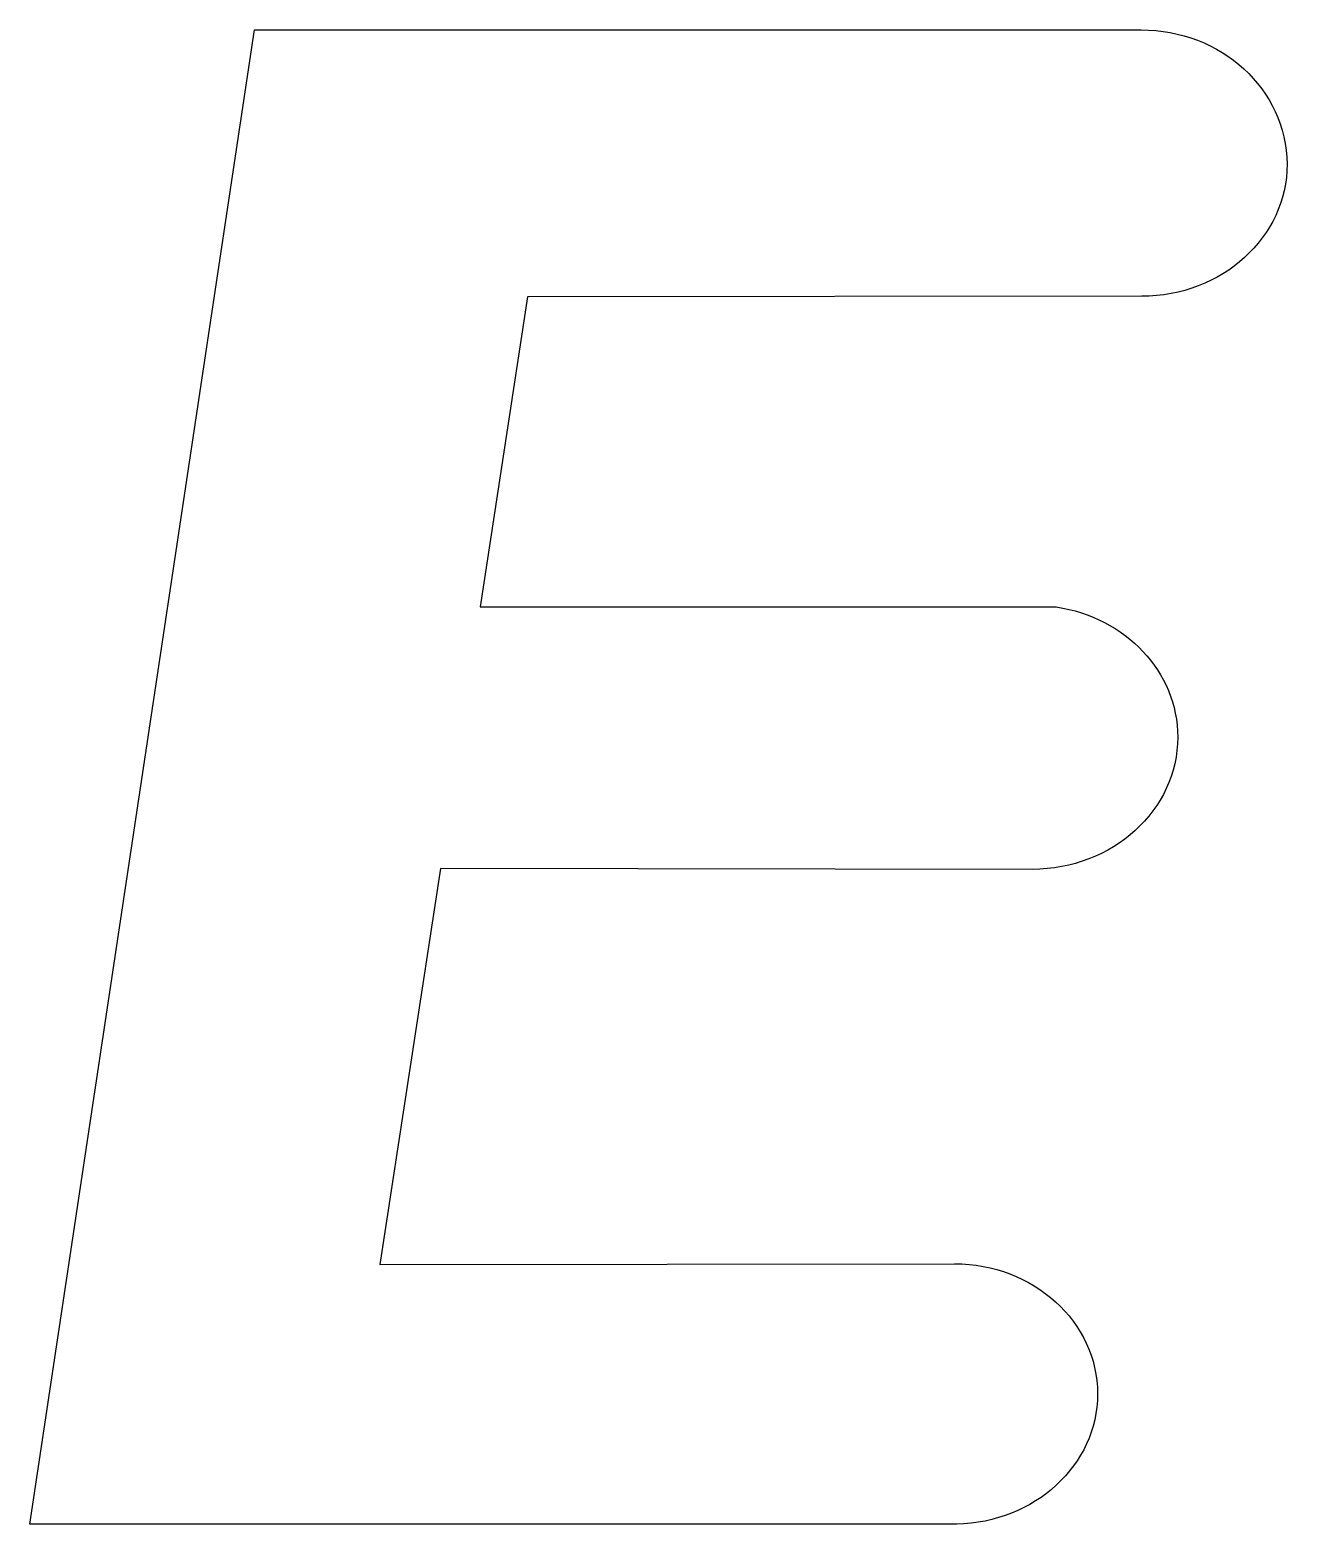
# Model space of a CAD drawing. Header units: millimetres. Extents: x 6 to 261, y -194 to -2.
# Drawn here: x 138.001 to 141.504, y -192.148 to -187.985 of the extents above; entities that cross this region are included whole.
import ezdxf

# ---------------------------------------------------------------- set-up
doc = ezdxf.new("R2010")
doc.units = ezdxf.units.MM
doc.layers.add('BLUETHIRTYONE', color=171, linetype='CONTINUOUS')
doc.layers.add('RED', color=14, linetype='CONTINUOUS')

msp = doc.modelspace()

# ---------------------------------------------------------------- linework, layer by layer
at = {"layer": 'BLUETHIRTYONE', "linetype": 'CONTINUOUS'}
for p, q in [((138.0012, -192.1476), (138.6275, -187.9854)), ((138.6275, -187.9854), (141.0973, -187.9854)), ((141.0973, -187.9854), (141.1181, -187.9859)), ((141.1181, -187.9859), (141.1386, -187.9873)), ((141.1386, -187.9873), (141.1589, -187.9897)), ((141.1589, -187.9897), (141.1788, -187.9929)), ((141.1788, -187.9929), (141.1984, -187.997)), ((141.1984, -187.997), (141.2176, -188.002)), ((141.2176, -188.002), (141.2364, -188.0078)), ((141.2364, -188.0078), (141.2548, -188.0145)), ((141.2548, -188.0145), (141.2728, -188.0219)), ((141.2728, -188.0219), (141.2902, -188.0301)), ((141.2902, -188.0301), (141.3072, -188.039)), ((141.3072, -188.039), (141.3237, -188.0487)), ((141.3237, -188.0487), (141.3396, -188.059)), ((141.3396, -188.059), (141.3549, -188.07)), ((141.3549, -188.07), (141.3697, -188.0817)), ((141.3697, -188.0817), (141.3838, -188.0941)), ((141.3838, -188.0941), (141.3973, -188.107)), ((141.3973, -188.107), (141.4101, -188.1205)), ((141.4101, -188.1205), (141.4222, -188.1346)), ((141.4222, -188.1346), (141.4335, -188.1492)), ((141.4335, -188.1492), (141.4442, -188.1644)), ((141.4442, -188.1644), (141.454, -188.1801)), ((141.454, -188.1801), (141.4631, -188.1962)), ((141.4631, -188.1962), (141.4713, -188.2128)), ((141.4713, -188.2128), (141.4787, -188.2298)), ((141.4787, -188.2298), (141.4852, -188.2473)), ((141.4852, -188.2473), (141.4908, -188.2651)), ((141.4908, -188.2651), (141.4954, -188.2833)), ((141.4954, -188.2833), (141.4992, -188.3018)), ((141.4992, -188.3018), (141.5019, -188.3207)), ((141.5019, -188.3207), (141.5037, -188.3399)), ((141.5038, -188.3782), (141.5023, -188.3969)), ((141.5037, -188.3399), (141.5044, -188.3593)), ((141.5044, -188.3593), (141.5038, -188.3782)), ((141.4997, -188.4153), (141.4961, -188.4334)), ((141.5023, -188.3969), (141.4997, -188.4153)), ((141.4916, -188.4512), (141.4861, -188.4687)), ((141.4961, -188.4334), (141.4916, -188.4512)), ((141.4725, -188.5025), (141.4644, -188.5188)), ((141.4798, -188.4858), (141.4725, -188.5025)), ((141.4861, -188.4687), (141.4798, -188.4858)), ((141.4554, -188.5347), (141.4457, -188.5501)), ((141.4644, -188.5188), (141.4554, -188.5347)), ((141.4238, -188.5795), (141.4118, -188.5934)), ((141.4351, -188.565), (141.4238, -188.5795)), ((141.4457, -188.5501), (141.4351, -188.565)), ((141.3856, -188.6195), (141.3716, -188.6317)), ((141.399, -188.6068), (141.3856, -188.6195)), ((141.4118, -188.5934), (141.399, -188.6068)), ((141.3257, -188.6645), (141.3092, -188.6741)), ((141.3416, -188.6543), (141.3257, -188.6645)), ((141.3569, -188.6433), (141.3416, -188.6543)), ((141.3716, -188.6317), (141.3569, -188.6433)), ((141.2197, -188.7109), (141.2005, -188.7159)), ((141.2385, -188.7051), (141.2197, -188.7109)), ((141.2569, -188.6985), (141.2385, -188.7051)), ((141.2748, -188.6911), (141.2569, -188.6985)), ((141.2923, -188.683), (141.2748, -188.6911)), ((141.3092, -188.6741), (141.2923, -188.683)), ((139.3874, -188.7294), (139.2559, -189.5929)), ((141.0993, -188.7275), (139.3874, -188.7294)), ((141.1202, -188.727), (141.0993, -188.7275)), ((141.1407, -188.7256), (141.1202, -188.727)), ((141.161, -188.7232), (141.1407, -188.7256)), ((141.1809, -188.72), (141.161, -188.7232)), ((141.2005, -188.7159), (141.1809, -188.72)), ((139.2559, -189.5929), (140.8613, -189.5929)), ((140.8613, -189.5929), (140.8792, -189.596)), ((140.8792, -189.596), (140.8968, -189.5997)), ((140.8968, -189.5997), (140.9141, -189.6041)), ((140.9141, -189.6041), (140.931, -189.6092)), ((140.931, -189.6092), (140.9476, -189.615)), ((140.9476, -189.615), (140.9639, -189.6214)), ((140.9639, -189.6214), (140.9798, -189.6284)), ((140.9798, -189.6284), (140.9952, -189.636)), ((140.9952, -189.636), (141.0103, -189.6442)), ((141.0103, -189.6442), (141.0249, -189.6529)), ((141.0249, -189.6529), (141.0391, -189.6623)), ((141.0391, -189.6623), (141.0528, -189.6721)), ((141.0528, -189.6721), (141.066, -189.6825)), ((141.066, -189.6825), (141.0787, -189.6934)), ((141.0787, -189.6934), (141.0908, -189.7047)), ((141.0908, -189.7047), (141.1025, -189.7166)), ((141.1025, -189.7166), (141.1135, -189.7288)), ((141.1135, -189.7288), (141.124, -189.7415)), ((141.124, -189.7415), (141.1339, -189.7547)), ((141.1339, -189.7547), (141.1432, -189.7682)), ((141.1432, -189.7682), (141.1518, -189.7821)), ((141.1518, -189.7821), (141.1598, -189.7964)), ((141.1598, -189.7964), (141.1671, -189.811)), ((141.1671, -189.811), (141.1737, -189.826)), ((141.1737, -189.826), (141.1796, -189.8412)), ((141.1796, -189.8412), (141.1848, -189.8568)), ((141.1848, -189.8568), (141.1892, -189.8726)), ((141.1892, -189.8726), (141.1929, -189.8887)), ((141.1929, -189.8887), (141.1958, -189.9051)), ((141.1958, -189.9051), (141.1979, -189.9217)), ((141.1979, -189.9217), (141.1991, -189.9385)), ((141.1996, -189.9555), (141.199, -189.9744)), ((141.1991, -189.9385), (141.1996, -189.9555)), ((141.1975, -189.9931), (141.1949, -190.0115)), ((141.199, -189.9744), (141.1975, -189.9931)), ((141.1913, -190.0296), (141.1868, -190.0474)), ((141.1949, -190.0115), (141.1913, -190.0296)), ((141.1749, -190.0819), (141.1677, -190.0987)), ((141.1813, -190.0648), (141.1749, -190.0819)), ((141.1868, -190.0474), (141.1813, -190.0648)), ((141.1596, -190.115), (141.1506, -190.1308)), ((141.1677, -190.0987), (141.1596, -190.115)), ((141.1303, -190.1612), (141.119, -190.1756)), ((141.1409, -190.1463), (141.1303, -190.1612)), ((141.1506, -190.1308), (141.1409, -190.1463)), ((141.0942, -190.2029), (141.0808, -190.2157)), ((141.107, -190.1896), (141.0942, -190.2029)), ((141.119, -190.1756), (141.107, -190.1896)), ((141.0367, -190.2504), (141.0209, -190.2607)), ((141.052, -190.2395), (141.0367, -190.2504)), ((141.0667, -190.2279), (141.052, -190.2395)), ((141.0808, -190.2157), (141.0667, -190.2279)), ((140.9521, -190.2947), (140.9337, -190.3013)), ((140.97, -190.2873), (140.9521, -190.2947)), ((140.9875, -190.2792), (140.97, -190.2873)), ((141.0044, -190.2703), (140.9875, -190.2792)), ((141.0209, -190.2607), (141.0044, -190.2703)), ((139.1452, -190.3218), (138.9761, -191.4245)), ((140.7945, -190.3237), (139.1452, -190.3218)), ((140.8154, -190.3232), (140.7945, -190.3237)), ((140.8359, -190.3217), (140.8154, -190.3232)), ((140.8562, -190.3194), (140.8359, -190.3217)), ((140.8761, -190.3162), (140.8562, -190.3194)), ((140.8957, -190.312), (140.8761, -190.3162)), ((140.9149, -190.3071), (140.8957, -190.312)), ((140.9337, -190.3013), (140.9149, -190.3071)), ((138.9761, -191.4245), (140.5774, -191.4226)), ((140.5774, -191.4226), (140.5978, -191.423)), ((140.5978, -191.423), (140.618, -191.4244)), ((140.618, -191.4244), (140.6379, -191.4267)), ((140.6379, -191.4267), (140.6575, -191.4299)), ((140.6575, -191.4299), (140.6767, -191.4339)), ((140.6767, -191.4339), (140.6956, -191.4388)), ((140.6956, -191.4388), (140.7141, -191.4444)), ((140.7141, -191.4444), (140.7322, -191.4509)), ((140.7322, -191.4509), (140.7498, -191.4581)), ((140.7498, -191.4581), (140.767, -191.4661)), ((140.767, -191.4661), (140.7837, -191.4748)), ((140.7837, -191.4748), (140.7999, -191.4842)), ((140.7999, -191.4842), (140.8156, -191.4943)), ((140.8156, -191.4943), (140.8306, -191.505)), ((140.8306, -191.505), (140.8451, -191.5164)), ((140.8451, -191.5164), (140.859, -191.5284)), ((140.859, -191.5284), (140.8722, -191.5409)), ((140.8722, -191.5409), (140.8848, -191.5541)), ((140.8848, -191.5541), (140.8967, -191.5678)), ((140.8967, -191.5678), (140.9078, -191.582)), ((140.9078, -191.582), (140.9182, -191.5967)), ((140.9182, -191.5967), (140.9278, -191.6118)), ((140.9278, -191.6118), (140.9367, -191.6275)), ((140.9367, -191.6275), (140.9447, -191.6435)), ((140.9447, -191.6435), (140.9519, -191.66)), ((140.9519, -191.66), (140.9582, -191.6769)), ((140.9582, -191.6769), (140.9636, -191.6941)), ((140.9636, -191.6941), (140.968, -191.7117)), ((140.968, -191.7117), (140.9716, -191.7296)), ((140.9716, -191.7296), (140.9741, -191.7478)), ((140.9741, -191.7478), (140.9756, -191.7663)), ((140.9756, -191.7663), (140.9762, -191.7851)), ((140.9762, -191.7851), (140.9757, -191.8035)), ((140.9741, -191.8216), (140.9717, -191.8395)), ((140.9757, -191.8035), (140.9741, -191.8216)), ((140.9638, -191.8745), (140.9586, -191.8915)), ((140.9682, -191.8572), (140.9638, -191.8745)), ((140.9717, -191.8395), (140.9682, -191.8572)), ((140.9524, -191.9081), (140.9454, -191.9244)), ((140.9586, -191.8915), (140.9524, -191.9081)), ((140.9289, -191.9558), (140.9194, -191.9709)), ((140.9375, -191.9403), (140.9289, -191.9558)), ((140.9454, -191.9244), (140.9375, -191.9403)), ((140.8983, -191.9996), (140.8867, -192.0133)), ((140.9092, -191.9855), (140.8983, -191.9996)), ((140.9194, -191.9709), (140.9092, -191.9855)), ((140.8613, -192.0389), (140.8477, -192.0509)), ((140.8743, -192.0264), (140.8613, -192.0389)), ((140.8867, -192.0133), (140.8743, -192.0264)), ((140.8033, -192.0832), (140.7874, -192.0927)), ((140.8187, -192.0731), (140.8033, -192.0832)), ((140.8335, -192.0623), (140.8187, -192.0731)), ((140.8477, -192.0509), (140.8335, -192.0623)), ((140.7188, -192.1237), (140.7005, -192.1296)), ((140.7366, -192.1171), (140.7188, -192.1237)), ((140.754, -192.1097), (140.7366, -192.1171)), ((140.7709, -192.1016), (140.754, -192.1097)), ((140.7874, -192.0927), (140.7709, -192.1016)), ((140.5837, -192.1476), (138.0012, -192.1476)), ((140.6039, -192.1468), (140.5837, -192.1476)), ((140.6239, -192.145), (140.6039, -192.1468)), ((140.6435, -192.1424), (140.6239, -192.145)), ((140.6629, -192.139), (140.6435, -192.1424)), ((140.6819, -192.1347), (140.6629, -192.139)), ((140.7005, -192.1296), (140.6819, -192.1347))]:
    msp.add_line(p, q, dxfattribs=at)
at = {"layer": 'RED', "linetype": 'CONTINUOUS'}
for p, q in [((138.0012, -192.1476), (138.6275, -187.9854)), ((138.6275, -187.9854), (141.0973, -187.9854)), ((141.0973, -187.9854), (141.1181, -187.9859)), ((141.1181, -187.9859), (141.1386, -187.9873)), ((141.1386, -187.9873), (141.1589, -187.9897)), ((141.1589, -187.9897), (141.1788, -187.9929)), ((141.1788, -187.9929), (141.1984, -187.997)), ((141.1984, -187.997), (141.2176, -188.002)), ((141.2176, -188.002), (141.2364, -188.0078)), ((141.2364, -188.0078), (141.2548, -188.0145)), ((141.2548, -188.0145), (141.2728, -188.0219)), ((141.2728, -188.0219), (141.2902, -188.0301)), ((141.2902, -188.0301), (141.3072, -188.039)), ((141.3072, -188.039), (141.3237, -188.0487)), ((141.3237, -188.0487), (141.3396, -188.059)), ((141.3396, -188.059), (141.3549, -188.07)), ((141.3549, -188.07), (141.3697, -188.0817)), ((141.3697, -188.0817), (141.3838, -188.0941)), ((141.3838, -188.0941), (141.3973, -188.107)), ((141.3973, -188.107), (141.4101, -188.1205)), ((141.4101, -188.1205), (141.4222, -188.1346)), ((141.4222, -188.1346), (141.4335, -188.1492)), ((141.4335, -188.1492), (141.4442, -188.1644)), ((141.4442, -188.1644), (141.454, -188.1801)), ((141.454, -188.1801), (141.4631, -188.1962)), ((141.4631, -188.1962), (141.4713, -188.2128)), ((141.4713, -188.2128), (141.4787, -188.2298)), ((141.4787, -188.2298), (141.4852, -188.2473)), ((141.4852, -188.2473), (141.4908, -188.2651)), ((141.4908, -188.2651), (141.4954, -188.2833)), ((141.4954, -188.2833), (141.4992, -188.3018)), ((141.4992, -188.3018), (141.5019, -188.3207)), ((141.5019, -188.3207), (141.5037, -188.3399)), ((141.5038, -188.3782), (141.5023, -188.3969)), ((141.5037, -188.3399), (141.5044, -188.3593)), ((141.5044, -188.3593), (141.5038, -188.3782)), ((141.4997, -188.4153), (141.4961, -188.4334)), ((141.5023, -188.3969), (141.4997, -188.4153)), ((141.4916, -188.4512), (141.4861, -188.4687)), ((141.4961, -188.4334), (141.4916, -188.4512)), ((141.4725, -188.5025), (141.4644, -188.5188)), ((141.4798, -188.4858), (141.4725, -188.5025)), ((141.4861, -188.4687), (141.4798, -188.4858)), ((141.4554, -188.5347), (141.4457, -188.5501)), ((141.4644, -188.5188), (141.4554, -188.5347)), ((141.4238, -188.5795), (141.4118, -188.5934)), ((141.4351, -188.565), (141.4238, -188.5795)), ((141.4457, -188.5501), (141.4351, -188.565)), ((141.3856, -188.6195), (141.3716, -188.6317)), ((141.399, -188.6068), (141.3856, -188.6195)), ((141.4118, -188.5934), (141.399, -188.6068)), ((141.3257, -188.6645), (141.3092, -188.6741)), ((141.3416, -188.6543), (141.3257, -188.6645)), ((141.3569, -188.6433), (141.3416, -188.6543)), ((141.3716, -188.6317), (141.3569, -188.6433)), ((141.2197, -188.7109), (141.2005, -188.7159)), ((141.2385, -188.7051), (141.2197, -188.7109)), ((141.2569, -188.6985), (141.2385, -188.7051)), ((141.2748, -188.6911), (141.2569, -188.6985)), ((141.2923, -188.683), (141.2748, -188.6911)), ((141.3092, -188.6741), (141.2923, -188.683)), ((139.3874, -188.7294), (139.2559, -189.5929)), ((141.0993, -188.7275), (139.3874, -188.7294)), ((141.1202, -188.727), (141.0993, -188.7275)), ((141.1407, -188.7256), (141.1202, -188.727)), ((141.161, -188.7232), (141.1407, -188.7256)), ((141.1809, -188.72), (141.161, -188.7232)), ((141.2005, -188.7159), (141.1809, -188.72)), ((139.2559, -189.5929), (140.8613, -189.5929)), ((140.8613, -189.5929), (140.8792, -189.596)), ((140.8792, -189.596), (140.8968, -189.5997)), ((140.8968, -189.5997), (140.9141, -189.6041)), ((140.9141, -189.6041), (140.931, -189.6092)), ((140.931, -189.6092), (140.9476, -189.615)), ((140.9476, -189.615), (140.9639, -189.6214)), ((140.9639, -189.6214), (140.9798, -189.6284)), ((140.9798, -189.6284), (140.9952, -189.636)), ((140.9952, -189.636), (141.0103, -189.6442)), ((141.0103, -189.6442), (141.0249, -189.6529)), ((141.0249, -189.6529), (141.0391, -189.6623)), ((141.0391, -189.6623), (141.0528, -189.6721)), ((141.0528, -189.6721), (141.066, -189.6825)), ((141.066, -189.6825), (141.0787, -189.6934)), ((141.0787, -189.6934), (141.0908, -189.7047)), ((141.0908, -189.7047), (141.1025, -189.7166)), ((141.1025, -189.7166), (141.1135, -189.7288)), ((141.1135, -189.7288), (141.124, -189.7415)), ((141.124, -189.7415), (141.1339, -189.7547)), ((141.1339, -189.7547), (141.1432, -189.7682)), ((141.1432, -189.7682), (141.1518, -189.7821)), ((141.1518, -189.7821), (141.1598, -189.7964)), ((141.1598, -189.7964), (141.1671, -189.811)), ((141.1671, -189.811), (141.1737, -189.826)), ((141.1737, -189.826), (141.1796, -189.8412)), ((141.1796, -189.8412), (141.1848, -189.8568)), ((141.1848, -189.8568), (141.1892, -189.8726)), ((141.1892, -189.8726), (141.1929, -189.8887)), ((141.1929, -189.8887), (141.1958, -189.9051)), ((141.1958, -189.9051), (141.1979, -189.9217)), ((141.1979, -189.9217), (141.1991, -189.9385)), ((141.1996, -189.9555), (141.199, -189.9744)), ((141.1991, -189.9385), (141.1996, -189.9555)), ((141.1975, -189.9931), (141.1949, -190.0115)), ((141.199, -189.9744), (141.1975, -189.9931)), ((141.1913, -190.0296), (141.1868, -190.0474)), ((141.1949, -190.0115), (141.1913, -190.0296)), ((141.1749, -190.0819), (141.1677, -190.0987)), ((141.1813, -190.0648), (141.1749, -190.0819)), ((141.1868, -190.0474), (141.1813, -190.0648)), ((141.1596, -190.115), (141.1506, -190.1308)), ((141.1677, -190.0987), (141.1596, -190.115)), ((141.1303, -190.1612), (141.119, -190.1756)), ((141.1409, -190.1463), (141.1303, -190.1612)), ((141.1506, -190.1308), (141.1409, -190.1463)), ((141.0942, -190.2029), (141.0808, -190.2157)), ((141.107, -190.1896), (141.0942, -190.2029)), ((141.119, -190.1756), (141.107, -190.1896)), ((141.0367, -190.2504), (141.0209, -190.2607)), ((141.052, -190.2395), (141.0367, -190.2504)), ((141.0667, -190.2279), (141.052, -190.2395)), ((141.0808, -190.2157), (141.0667, -190.2279)), ((140.9521, -190.2947), (140.9337, -190.3013)), ((140.97, -190.2873), (140.9521, -190.2947)), ((140.9875, -190.2792), (140.97, -190.2873)), ((141.0044, -190.2703), (140.9875, -190.2792)), ((141.0209, -190.2607), (141.0044, -190.2703)), ((139.1452, -190.3218), (138.9761, -191.4245)), ((140.7945, -190.3237), (139.1452, -190.3218)), ((140.8154, -190.3232), (140.7945, -190.3237)), ((140.8359, -190.3217), (140.8154, -190.3232)), ((140.8562, -190.3194), (140.8359, -190.3217)), ((140.8761, -190.3162), (140.8562, -190.3194)), ((140.8957, -190.312), (140.8761, -190.3162)), ((140.9149, -190.3071), (140.8957, -190.312)), ((140.9337, -190.3013), (140.9149, -190.3071)), ((138.9761, -191.4245), (140.5774, -191.4226)), ((140.5774, -191.4226), (140.5978, -191.423)), ((140.5978, -191.423), (140.618, -191.4244)), ((140.618, -191.4244), (140.6379, -191.4267)), ((140.6379, -191.4267), (140.6575, -191.4299)), ((140.6575, -191.4299), (140.6767, -191.4339)), ((140.6767, -191.4339), (140.6956, -191.4388)), ((140.6956, -191.4388), (140.7141, -191.4444)), ((140.7141, -191.4444), (140.7322, -191.4509)), ((140.7322, -191.4509), (140.7498, -191.4581)), ((140.7498, -191.4581), (140.767, -191.4661)), ((140.767, -191.4661), (140.7837, -191.4748)), ((140.7837, -191.4748), (140.7999, -191.4842)), ((140.7999, -191.4842), (140.8156, -191.4943)), ((140.8156, -191.4943), (140.8306, -191.505)), ((140.8306, -191.505), (140.8451, -191.5164)), ((140.8451, -191.5164), (140.859, -191.5284)), ((140.859, -191.5284), (140.8722, -191.5409)), ((140.8722, -191.5409), (140.8848, -191.5541)), ((140.8848, -191.5541), (140.8967, -191.5678)), ((140.8967, -191.5678), (140.9078, -191.582)), ((140.9078, -191.582), (140.9182, -191.5967)), ((140.9182, -191.5967), (140.9278, -191.6118)), ((140.9278, -191.6118), (140.9367, -191.6275)), ((140.9367, -191.6275), (140.9447, -191.6435)), ((140.9447, -191.6435), (140.9519, -191.66)), ((140.9519, -191.66), (140.9582, -191.6769)), ((140.9582, -191.6769), (140.9636, -191.6941)), ((140.9636, -191.6941), (140.968, -191.7117)), ((140.968, -191.7117), (140.9716, -191.7296)), ((140.9716, -191.7296), (140.9741, -191.7478)), ((140.9741, -191.7478), (140.9756, -191.7663)), ((140.9756, -191.7663), (140.9762, -191.7851)), ((140.9762, -191.7851), (140.9757, -191.8035)), ((140.9741, -191.8216), (140.9717, -191.8395)), ((140.9757, -191.8035), (140.9741, -191.8216)), ((140.9638, -191.8745), (140.9586, -191.8915)), ((140.9682, -191.8572), (140.9638, -191.8745)), ((140.9717, -191.8395), (140.9682, -191.8572)), ((140.9524, -191.9081), (140.9454, -191.9244)), ((140.9586, -191.8915), (140.9524, -191.9081)), ((140.9289, -191.9558), (140.9194, -191.9709)), ((140.9375, -191.9403), (140.9289, -191.9558)), ((140.9454, -191.9244), (140.9375, -191.9403)), ((140.8983, -191.9996), (140.8867, -192.0133)), ((140.9092, -191.9855), (140.8983, -191.9996)), ((140.9194, -191.9709), (140.9092, -191.9855)), ((140.8613, -192.0389), (140.8477, -192.0509)), ((140.8743, -192.0264), (140.8613, -192.0389)), ((140.8867, -192.0133), (140.8743, -192.0264)), ((140.8033, -192.0832), (140.7874, -192.0927)), ((140.8187, -192.0731), (140.8033, -192.0832)), ((140.8335, -192.0623), (140.8187, -192.0731)), ((140.8477, -192.0509), (140.8335, -192.0623)), ((140.7188, -192.1237), (140.7005, -192.1296)), ((140.7366, -192.1171), (140.7188, -192.1237)), ((140.754, -192.1097), (140.7366, -192.1171)), ((140.7709, -192.1016), (140.754, -192.1097)), ((140.7874, -192.0927), (140.7709, -192.1016)), ((140.5837, -192.1476), (138.0012, -192.1476)), ((140.6039, -192.1468), (140.5837, -192.1476)), ((140.6239, -192.145), (140.6039, -192.1468)), ((140.6435, -192.1424), (140.6239, -192.145)), ((140.6629, -192.139), (140.6435, -192.1424)), ((140.6819, -192.1347), (140.6629, -192.139)), ((140.7005, -192.1296), (140.6819, -192.1347))]:
    msp.add_line(p, q, dxfattribs=at)

doc.saveas('drawing.dxf')
